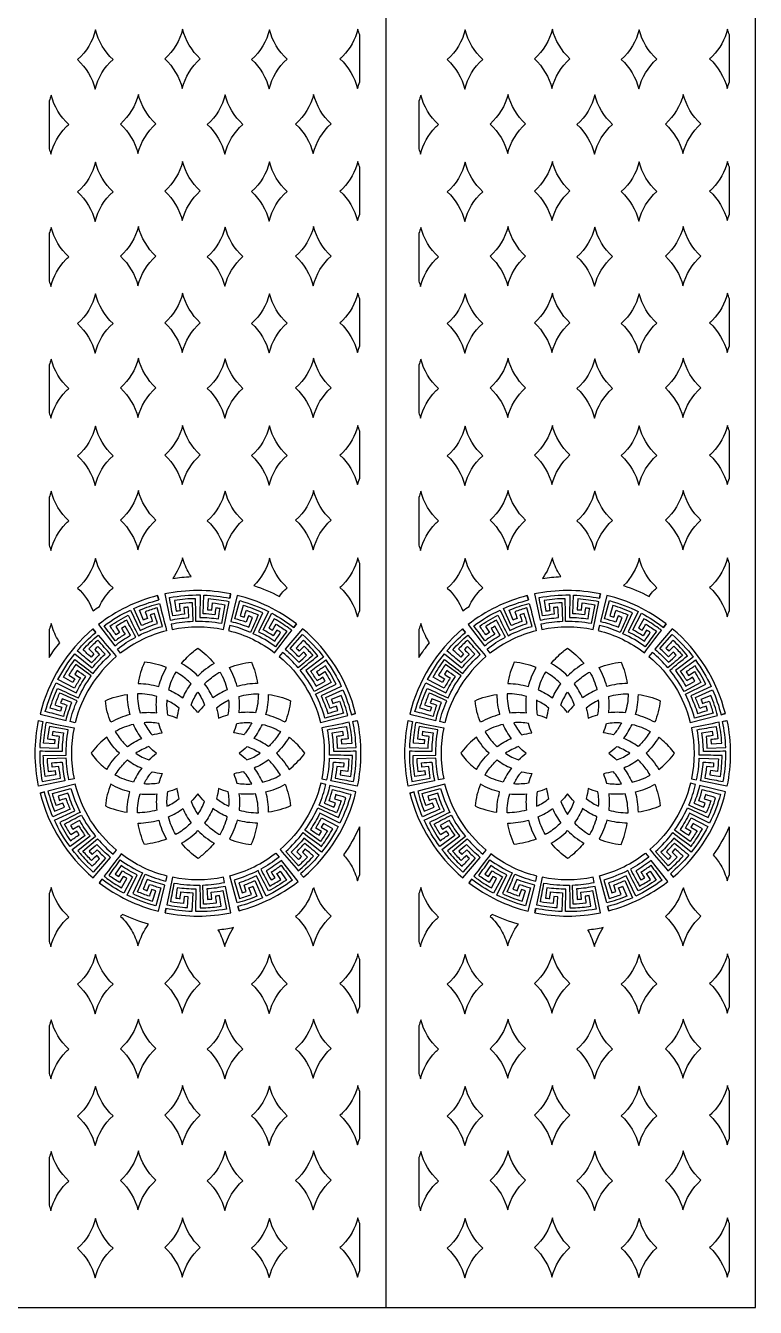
# Model space of a CAD drawing. Header units: millimetres. Extents: x -125 to 875, y -1000 to 1000.
# Drawn here: x 381 to 875, y -1000 to -134 of the extents above; entities that cross this region are included whole.
import ezdxf

# ---------------------------------------------------------------- set-up
doc = ezdxf.new("R2010")
doc.units = ezdxf.units.MM
doc.layers.add('Default', color=70, linetype='Continuous')

msp = doc.modelspace()

# ---------------------------------------------------------------- linework, layer by layer
at = {"layer": 'Default'}
msp.add_line((625, 1000), (625, -1000), dxfattribs=at)
msp.add_lwpolyline([(625, 1000), (-125, 1000), (-125, -1000), (875, -1000), (875, 1000)], close=True, dxfattribs=at)
for points in [[(428.76, -136.81, -0.149495), (416.63, -156.86, -0.143923), (428.52, -176.8, -0.149495), (440.65, -156.75, -0.143923)], [(487.7, -136.3, -0.149495), (475.57, -156.35, -0.143923), (487.46, -176.29, -0.149495), (499.59, -156.24, -0.143923)], [(546.45, -136.65, -0.149495), (534.32, -156.7, -0.143923), (546.21, -176.64, -0.149495), (558.33, -156.59, -0.143923)], [(595.99, -154.53, -0.022749), (594.08, -156.35, -0.143923), (605.97, -176.29, -0.025469), (607.43, -171.96), (607.43, -140.18, -0.024189), (606.21, -136.3, -0.132751)], [(678.76, -136.81, -0.149495), (666.63, -156.86, -0.143923), (678.52, -176.8, -0.149495), (690.65, -156.75, -0.143923)], [(737.7, -136.3, -0.149495), (725.57, -156.35, -0.143923), (737.46, -176.29, -0.149495), (749.59, -156.24, -0.143923)], [(796.45, -136.65, -0.149495), (784.32, -156.7, -0.143923), (796.21, -176.64, -0.149495), (808.33, -156.59, -0.143923)], [(845.99, -154.53, -0.022749), (844.08, -156.35, -0.143923), (855.97, -176.29, -0.025469), (857.43, -171.96), (857.43, -140.18, -0.024189), (856.21, -136.3, -0.132751)], [(408.77, -202.57, -0.022749), (410.68, -200.76, -0.143923), (398.79, -180.81, -0.024064), (397.43, -184.91), (397.43, -217.18, -0.02259), (398.55, -220.81, -0.132751)], [(457.73, -180.3, -0.149495), (445.6, -200.35, -0.143923), (457.49, -220.3, -0.149495), (469.61, -200.25, -0.143923)], [(516.47, -180.65, -0.149495), (504.35, -200.7, -0.143923), (516.23, -220.65, -0.149495), (528.36, -200.6, -0.143923)], [(576.24, -180.3, -0.149495), (564.11, -200.35, -0.143923), (576, -220.3, -0.149495), (588.13, -200.25, -0.143923)], [(658.77, -202.57, -0.022749), (660.68, -200.76, -0.143923), (648.79, -180.81, -0.024064), (647.43, -184.91), (647.43, -217.18, -0.02259), (648.55, -220.81, -0.132751)], [(707.73, -180.3, -0.149495), (695.6, -200.35, -0.143923), (707.49, -220.3, -0.149495), (719.61, -200.25, -0.143923)], [(766.47, -180.65, -0.149495), (754.35, -200.7, -0.143923), (766.23, -220.65, -0.149495), (778.36, -200.6, -0.143923)], [(826.24, -180.3, -0.149495), (814.11, -200.35, -0.143923), (826, -220.3, -0.149495), (838.13, -200.25, -0.143923)], [(428.76, -226.17, -0.149495), (416.63, -246.22, -0.143923), (428.52, -266.16, -0.149495), (440.65, -246.11, -0.143923)], [(487.7, -225.66, -0.149495), (475.57, -245.71, -0.143923), (487.46, -265.65, -0.149495), (499.59, -245.6, -0.143923)], [(546.45, -226.01, -0.149495), (534.32, -246.06, -0.143923), (546.21, -266, -0.149495), (558.33, -245.95, -0.143923)], [(595.99, -243.89, -0.022749), (594.08, -245.71, -0.143923), (605.97, -265.65, -0.025469), (607.43, -261.32), (607.43, -229.54, -0.024189), (606.21, -225.66, -0.132751)], [(678.76, -226.17, -0.149495), (666.63, -246.22, -0.143923), (678.52, -266.16, -0.149495), (690.65, -246.11, -0.143923)], [(737.7, -225.66, -0.149495), (725.57, -245.71, -0.143923), (737.46, -265.65, -0.149495), (749.59, -245.6, -0.143923)], [(796.45, -226.01, -0.149495), (784.32, -246.06, -0.143923), (796.21, -266, -0.149495), (808.33, -245.95, -0.143923)], [(845.99, -243.89, -0.022749), (844.08, -245.71, -0.143923), (855.97, -265.65, -0.025469), (857.43, -261.32), (857.43, -229.54, -0.024189), (856.21, -225.66, -0.132751)], [(408.77, -291.93, -0.022749), (410.68, -290.12, -0.143923), (398.79, -270.17, -0.024064), (397.43, -274.27), (397.43, -306.54, -0.02259), (398.55, -310.17, -0.132751)], [(457.73, -269.66, -0.149495), (445.6, -289.71, -0.143923), (457.49, -309.66, -0.149495), (469.61, -289.61, -0.143923)], [(516.47, -270.01, -0.149495), (504.35, -290.06, -0.143923), (516.23, -310, -0.149495), (528.36, -289.95, -0.143923)], [(576.24, -269.66, -0.149495), (564.11, -289.71, -0.143923), (576, -309.66, -0.149495), (588.13, -289.61, -0.143923)], [(658.77, -291.93, -0.022749), (660.68, -290.12, -0.143923), (648.79, -270.17, -0.024064), (647.43, -274.27), (647.43, -306.54, -0.02259), (648.55, -310.17, -0.132751)], [(707.73, -269.66, -0.149495), (695.6, -289.71, -0.143923), (707.49, -309.66, -0.149495), (719.61, -289.61, -0.143923)], [(766.47, -270.01, -0.149495), (754.35, -290.06, -0.143923), (766.23, -310, -0.149495), (778.36, -289.95, -0.143923)], [(826.24, -269.66, -0.149495), (814.11, -289.71, -0.143923), (826, -309.66, -0.149495), (838.13, -289.61, -0.143923)], [(428.76, -315.19, -0.149495), (416.63, -335.24, -0.143923), (428.52, -355.19, -0.149495), (440.65, -335.14, -0.143923)], [(487.7, -314.68, -0.149495), (475.57, -334.73, -0.143923), (487.46, -354.68, -0.149495), (499.59, -334.63, -0.143923)], [(546.45, -315.03, -0.149495), (534.32, -335.08, -0.143923), (546.21, -355.03, -0.149495), (558.33, -334.98, -0.143923)], [(595.99, -332.92, -0.022749), (594.08, -334.73, -0.143923), (605.97, -354.68, -0.025469), (607.43, -350.35), (607.43, -318.56, -0.024189), (606.21, -314.68, -0.132751)], [(678.76, -315.19, -0.149495), (666.63, -335.24, -0.143923), (678.52, -355.19, -0.149495), (690.65, -335.14, -0.143923)], [(737.7, -314.68, -0.149495), (725.57, -334.73, -0.143923), (737.46, -354.68, -0.149495), (749.59, -334.63, -0.143923)], [(796.45, -315.03, -0.149495), (784.32, -335.08, -0.143923), (796.21, -355.03, -0.149495), (808.33, -334.98, -0.143923)], [(845.99, -332.92, -0.022749), (844.08, -334.73, -0.143923), (855.97, -354.68, -0.025469), (857.43, -350.35), (857.43, -318.56, -0.024189), (856.21, -314.68, -0.132751)], [(408.77, -380.96, -0.022749), (410.68, -379.14, -0.143923), (398.79, -359.2, -0.024064), (397.43, -363.29), (397.43, -395.56, -0.02259), (398.55, -399.19, -0.132751)], [(457.73, -358.69, -0.149495), (445.6, -378.74, -0.143923), (457.49, -398.68, -0.149495), (469.61, -378.63, -0.143923)], [(516.47, -359.04, -0.149495), (504.35, -379.09, -0.143923), (516.23, -399.03, -0.149495), (528.36, -378.98, -0.143923)], [(576.24, -358.69, -0.149495), (564.11, -378.74, -0.143923), (576, -398.68, -0.149495), (588.13, -378.63, -0.143923)], [(658.77, -380.96, -0.022749), (660.68, -379.14, -0.143923), (648.79, -359.2, -0.024064), (647.43, -363.29), (647.43, -395.56, -0.02259), (648.55, -399.19, -0.132751)], [(707.73, -358.69, -0.149495), (695.6, -378.74, -0.143923), (707.49, -398.68, -0.149495), (719.61, -378.63, -0.143923)], [(766.47, -359.04, -0.149495), (754.35, -379.09, -0.143923), (766.23, -399.03, -0.149495), (778.36, -378.98, -0.143923)], [(826.24, -358.69, -0.149495), (814.11, -378.74, -0.143923), (826, -398.68, -0.149495), (838.13, -378.63, -0.143923)], [(428.76, -404.55, -0.149495), (416.63, -424.6, -0.143923), (428.52, -444.55, -0.149495), (440.65, -424.5, -0.143923)], [(487.7, -404.04, -0.149495), (475.57, -424.09, -0.143923), (487.46, -444.04, -0.149495), (499.59, -423.99, -0.143923)], [(546.45, -404.39, -0.149495), (534.32, -424.44, -0.143923), (546.21, -444.39, -0.149495), (558.33, -424.34, -0.143923)], [(595.99, -422.28, -0.022749), (594.08, -424.09, -0.143923), (605.97, -444.04, -0.025469), (607.43, -439.7), (607.43, -407.92, -0.024189), (606.21, -404.04, -0.132751)], [(678.76, -404.55, -0.149495), (666.63, -424.6, -0.143923), (678.52, -444.55, -0.149495), (690.65, -424.5, -0.143923)], [(737.7, -404.04, -0.149495), (725.57, -424.09, -0.143923), (737.46, -444.04, -0.149495), (749.59, -423.99, -0.143923)], [(796.45, -404.39, -0.149495), (784.32, -424.44, -0.143923), (796.21, -444.39, -0.149495), (808.33, -424.34, -0.143923)], [(845.99, -422.28, -0.022749), (844.08, -424.09, -0.143923), (855.97, -444.04, -0.025469), (857.43, -439.7), (857.43, -407.92, -0.024189), (856.21, -404.04, -0.132751)], [(408.77, -470.32, -0.022749), (410.68, -468.5, -0.143923), (398.79, -448.56, -0.024064), (397.43, -452.65), (397.43, -484.92, -0.02259), (398.55, -488.55, -0.132751)], [(457.73, -448.05, -0.149495), (445.6, -468.1, -0.143923), (457.49, -488.04, -0.149495), (469.61, -467.99, -0.143923)], [(516.47, -448.4, -0.149495), (504.35, -468.45, -0.143923), (516.23, -488.39, -0.149495), (528.36, -468.34, -0.143923)], [(576.24, -448.05, -0.149495), (564.11, -468.1, -0.143923), (576, -488.04, -0.149495), (588.13, -467.99, -0.143923)], [(658.77, -470.32, -0.022749), (660.68, -468.5, -0.143923), (648.79, -448.56, -0.024064), (647.43, -452.65), (647.43, -484.92, -0.02259), (648.55, -488.55, -0.132751)], [(707.73, -448.05, -0.149495), (695.6, -468.1, -0.143923), (707.49, -488.04, -0.149495), (719.61, -467.99, -0.143923)], [(766.47, -448.4, -0.149495), (754.35, -468.45, -0.143923), (766.23, -488.39, -0.149495), (778.36, -468.34, -0.143923)], [(826.24, -448.05, -0.149495), (814.11, -468.1, -0.143923), (826, -488.04, -0.149495), (838.13, -467.99, -0.143923)], [(492.1, -504.05, -0.068795), (487.7, -493.4, -0.087992), (481, -507.36, -0.026149), (493.47, -506.23, -0.01553)], [(595.99, -511.64, -0.022749), (594.08, -513.45, -0.143923), (605.97, -533.4, -0.025469), (607.43, -529.06), (607.43, -497.28, -0.024189), (606.21, -493.4, -0.132751)], [(742.1, -504.05, -0.068795), (737.7, -493.4, -0.087992), (731, -507.36, -0.026149), (743.47, -506.23, -0.01553)], [(845.99, -511.64, -0.022749), (844.08, -513.45, -0.143923), (855.97, -533.4, -0.025469), (857.43, -529.06), (857.43, -497.28, -0.024189), (856.21, -493.4, -0.132751)], [(438.75, -515.67, -0.022749), (440.65, -513.86, -0.143923), (428.76, -493.91, -0.149495), (416.63, -513.96, -0.115223), (427.07, -529.39, -0.010992), (431.38, -526.36, -0.085414)], [(556.43, -515.51, -0.022749), (558.33, -513.7, -0.143923), (546.45, -493.75, -0.130196), (535.91, -512.3, -0.038932), (553.08, -519.55, -0.038434)], [(688.75, -515.67, -0.022749), (690.65, -513.86, -0.143923), (678.76, -493.91, -0.149495), (666.63, -513.96, -0.115223), (677.07, -529.39, -0.010992), (681.38, -526.36, -0.085414)], [(806.43, -515.51, -0.022749), (808.33, -513.7, -0.143923), (796.45, -493.75, -0.130196), (785.91, -512.3, -0.038932), (803.08, -519.55, -0.038434)], [(470.71, -519.05), (471.48, -521.95, -0.003305), (470.74, -519.04, 0.102091), (430.74, -538.57), (441.84, -552.93, -0.036198), (452.38, -545.85, -0.000776), (448.87, -539.74, 0.015163), (446.31, -541.25, -0.011746), (448.71, -545.15, 0.017024), (442.1, -549.62, 0.003261), (434.6, -539.43, -0.051383), (452.44, -528.8), (458.89, -542.5, -0.036124), (470.72, -537.88, -0.001753), (468.62, -531.15, 0.009322), (465.79, -532.07, -0.008204), (467.28, -536.39, 0.017618), (459.87, -539.33), (454.74, -527.76, -0.043916), (471.48, -521.96)], [(520.16, -517.85, 0.002483), (519.58, -520.78, -0.010213), (520.18, -517.85, 0.102239), (475.67, -517.9), (479.36, -535.67, -0.03619), (491.94, -533.92, -0.002051), (491.47, -526.89, 0.011958), (488.5, -527.13), (488.95, -531.68, 0.018493), (481.05, -532.81, 0.001093), (478.76, -520.36, -0.051861), (499.46, -518.62), (499.26, -533.76, -0.036169), (511.92, -534.77, -0.003758), (512.98, -527.81, 0.011645), (510.03, -527.4, -0.010409), (509.48, -531.94, 0.018672), (501.53, -531.33), (501.99, -518.69, -0.04389), (519.58, -520.8)], [(564.74, -538.13), (562.94, -540.53), (564.76, -538.15, 0.102231), (524.64, -518.87), (520.25, -536.48, -0.036065), (532.34, -540.36), (534.97, -533.83, 0.014071), (532.2, -532.75), (530.62, -537.05, 0.018387), (523.02, -534.64), (526.36, -522.43, -0.051758), (545.76, -529.84), (539.01, -543.4, -0.03604), (549.97, -549.8, -0.003427), (553.95, -543.99, 0.022046), (551.48, -542.34), (549.01, -546.19, 0.019775), (542.11, -542.19), (548.01, -531, -0.043836), (562.94, -540.54)], [(720.71, -519.05), (721.48, -521.95, -0.003305), (720.74, -519.04, 0.102091), (680.74, -538.57), (691.84, -552.93, -0.036198), (702.38, -545.85, -0.000776), (698.87, -539.74, 0.015163), (696.31, -541.25, -0.011746), (698.71, -545.15, 0.017024), (692.1, -549.62, 0.003261), (684.6, -539.43, -0.051383), (702.44, -528.8), (708.89, -542.5, -0.036124), (720.72, -537.88, -0.001753), (718.62, -531.15, 0.009322), (715.79, -532.07, -0.008204), (717.28, -536.39, 0.017618), (709.87, -539.33), (704.74, -527.76, -0.043916), (721.48, -521.96)], [(770.16, -517.85, 0.002483), (769.58, -520.78, -0.010213), (770.18, -517.85, 0.102239), (725.67, -517.9), (729.36, -535.67, -0.03619), (741.94, -533.92, -0.002051), (741.47, -526.89, 0.011958), (738.5, -527.13), (738.95, -531.68, 0.018493), (731.05, -532.81, 0.001093), (728.76, -520.36, -0.051861), (749.46, -518.62), (749.26, -533.76, -0.036169), (761.92, -534.77, -0.003758), (762.98, -527.81, 0.011645), (760.03, -527.4, -0.010409), (759.48, -531.94, 0.018672), (751.53, -531.33), (751.99, -518.69, -0.04389), (769.58, -520.8)], [(814.74, -538.13), (812.94, -540.53), (814.76, -538.15, 0.102231), (774.64, -518.87), (770.25, -536.48, -0.036065), (782.34, -540.36), (784.97, -533.83, 0.014071), (782.2, -532.75), (780.62, -537.05, 0.018387), (773.02, -534.64), (776.36, -522.43, -0.051758), (795.76, -529.84), (789.01, -543.4, -0.03604), (799.97, -549.8, -0.003427), (803.95, -543.99, 0.022046), (801.48, -542.34), (799.01, -546.19, 0.019775), (792.11, -542.19), (798.01, -531, -0.043836), (812.94, -540.54)], [(450.8, -532.36, 0.000532), (457.78, -546.13, -0.047242), (473.97, -539.81, 0.002257), (470.47, -527.33, 0.020087), (462.31, -530, 0.008152), (464, -534.5, 0.006288), (461.31, -535.54), (458.57, -528.82, -0.03517), (472.09, -524.36, 0.000672), (476.8, -542.74, 0.102537), (445.7, -557.93), (443.53, -555.13, -0.042422), (455.98, -547.04, 0.004458), (449.86, -535.61, 0.019255), (442.47, -539.98), (445.09, -544.01), (442.7, -545.61, -0.005045), (438.56, -539.64, -0.035038)], [(519.08, -523.22, 0.035163), (504.96, -521.32), (504.49, -528.56, -0.006684), (507.36, -528.8), (507.81, -524.02, -0.020364), (516.32, -525.18), (514, -537.94, 0.049962), (496.67, -536.55, -0.001925), (496.43, -521.1, 0.035145), (482.23, -522.29), (483.34, -529.47, -0.006451), (486.2, -529.08, -0.001889), (485.6, -524.31, -0.020351), (494.16, -523.61), (494.66, -536.56, 0.042761), (479.93, -538.39), (480.64, -541.85, -0.102263), (515.26, -541.83)], [(559.54, -541.09, 0.029395), (549.55, -534.66, 0.003693), (545.97, -540.98, -0.012668), (548.46, -542.44, -0.005351), (550.94, -538.33, -0.019949), (558.1, -543.07, -0.001601), (550.47, -553.55, 0.049386), (535.47, -544.79), (541.96, -530.76, 0.035128), (528.65, -525.67), (526.53, -532.62, -0.006371), (529.27, -533.51, -0.004443), (530.81, -528.95, -0.019969), (538.82, -532.03, -0.001974), (533.65, -543.92, 0.042683), (519.58, -539.17), (518.72, -542.62, -0.102545), (549.91, -557.62, -0.002788), (561.44, -542.51, 0.005787)], [(700.8, -532.36, 0.000532), (707.78, -546.13, -0.047242), (723.97, -539.81, 0.002257), (720.47, -527.33, 0.020087), (712.31, -530, 0.008152), (714, -534.5, 0.006288), (711.31, -535.54), (708.57, -528.82, -0.03517), (722.09, -524.36, 0.000672), (726.8, -542.74, 0.102537), (695.7, -557.93), (693.53, -555.13, -0.042422), (705.98, -547.04, 0.004458), (699.86, -535.61, 0.019255), (692.47, -539.98), (695.09, -544.01), (692.7, -545.61, -0.005045), (688.56, -539.64, -0.035038)], [(769.08, -523.22, 0.035163), (754.96, -521.32), (754.49, -528.56, -0.006684), (757.36, -528.8), (757.81, -524.02, -0.020364), (766.32, -525.18), (764, -537.94, 0.049962), (746.67, -536.55, -0.001925), (746.43, -521.1, 0.035145), (732.23, -522.29), (733.34, -529.47, -0.006451), (736.2, -529.08, -0.001889), (735.6, -524.31, -0.020351), (744.16, -523.61), (744.66, -536.56, 0.042761), (729.93, -538.39), (730.64, -541.85, -0.102263), (765.26, -541.83)], [(809.54, -541.09, 0.029395), (799.55, -534.66, 0.003693), (795.97, -540.98, -0.012668), (798.46, -542.44, -0.005351), (800.94, -538.33, -0.019949), (808.1, -543.07, -0.001601), (800.47, -553.55, 0.049386), (785.47, -544.79), (791.96, -530.76, 0.035128), (778.65, -525.67), (776.53, -532.62, -0.006371), (779.27, -533.51, -0.004443), (780.81, -528.95, -0.019969), (788.82, -532.03, -0.001974), (783.65, -543.92, 0.042683), (769.58, -539.17), (768.72, -542.62, -0.102545), (799.91, -557.62, -0.002788), (811.44, -542.51, 0.005787)], [(427.01, -541.58), (428.95, -543.87), (426.99, -541.59, 0.157775), (391.24, -599.04), (408.86, -603.42, -0.036055), (412.74, -591.33), (406.2, -588.71, 0.00604), (405.13, -591.48, -0.003062), (409.43, -593.05, 0.018513), (407.02, -600.66, 0.000501), (394.81, -597.32, -0.051401), (402.21, -577.92), (415.77, -584.67, -0.036456), (422.17, -573.7, -0.005333), (416.36, -569.73), (414.71, -572.2, -0.003068), (418.57, -574.67, 0.016967), (414.57, -581.57), (403.37, -575.67, -0.051318), (414.8, -558.33), (426.58, -567.85, -0.035991), (435.2, -558.53), (430.38, -553.39, 0.023026), (428.24, -555.45, -0.009251), (431.47, -558.69, 0.017643), (426.07, -564.57, 0.001344), (416.41, -556.39, -0.043323), (428.95, -543.88)], [(403.19, -548.56, -0.068795), (398.79, -537.92, -0.024064), (397.43, -542.01), (397.43, -560.81, -0.025664), (404.63, -550.85, -0.016287)], [(604.68, -598.73, 0.013634), (601.77, -599.49, -0.005783), (604.69, -598.76, 0.157118), (568.77, -541.39), (557.09, -555.29, -0.035818), (566.25, -564.08, -0.001942), (571.48, -559.36, 0.02544), (569.46, -557.18), (566.16, -560.35, 0.020005), (560.39, -554.84), (568.75, -545.34, -0.051853), (582.93, -560.52), (570.91, -569.73, -0.035833), (577.94, -580.3, -0.002608), (584.07, -576.82, 0.019991), (582.57, -574.25, -0.003566), (578.66, -576.63, 0.019381), (574.22, -570.01, 0.001609), (584.44, -562.54, -0.051939), (595, -580.43), (581.27, -586.82, -0.035928), (585.85, -598.66, -0.002101), (592.59, -596.59), (591.68, -593.76, -0.001979), (587.35, -595.24, 0.019689), (584.44, -587.81), (596.03, -582.73, -0.043825), (601.77, -599.49)], [(677.01, -541.58), (678.95, -543.87), (676.99, -541.59, 0.157775), (641.24, -599.04), (658.86, -603.42, -0.036055), (662.74, -591.33), (656.2, -588.71, 0.00604), (655.13, -591.48, -0.003062), (659.43, -593.05, 0.018513), (657.02, -600.66, 0.000501), (644.81, -597.32, -0.051401), (652.21, -577.92), (665.77, -584.67, -0.036456), (672.17, -573.7, -0.005333), (666.36, -569.73), (664.71, -572.2, -0.003068), (668.57, -574.67, 0.016967), (664.57, -581.57), (653.37, -575.67, -0.051318), (664.8, -558.33), (676.58, -567.85, -0.035991), (685.2, -558.53), (680.38, -553.39, 0.023026), (678.24, -555.45, -0.009251), (681.47, -558.69, 0.017643), (676.07, -564.57, 0.001344), (666.41, -556.39, -0.043323), (678.95, -543.88)], [(653.19, -548.56, -0.068795), (648.79, -537.92, -0.024064), (647.43, -542.01), (647.43, -560.81, -0.025664), (654.63, -550.85, -0.016287)], [(854.68, -598.73, 0.013634), (851.77, -599.49, -0.005783), (854.69, -598.76, 0.157118), (818.77, -541.39), (807.09, -555.29, -0.035818), (816.25, -564.08, -0.001942), (821.48, -559.36, 0.02544), (819.46, -557.18), (816.16, -560.35, 0.020005), (810.39, -554.84), (818.75, -545.34, -0.051853), (832.93, -560.52), (820.91, -569.73, -0.035833), (827.94, -580.3, -0.002608), (834.07, -576.82, 0.019991), (832.57, -574.25, -0.003566), (828.66, -576.63, 0.019381), (824.22, -570.01, 0.001609), (834.44, -562.54, -0.051939), (845, -580.43), (831.27, -586.82, -0.035928), (835.85, -598.66, -0.002101), (842.59, -596.59), (841.68, -593.76, -0.001979), (837.35, -595.24, 0.019689), (834.44, -587.81), (846.03, -582.73, -0.043825), (851.77, -599.49)], [(415.02, -604.95), (411.56, -604.09, -0.042239), (416.3, -590.03, 0.000765), (404.41, -584.86, 0.018721), (401.33, -592.87, 0.000845), (405.88, -594.4, 0.006956), (405, -597.15, -0.003008), (398.05, -595.03, -0.035121), (403.13, -581.72, 0.001228), (417.16, -588.21, -0.049299), (425.93, -573.2), (415.44, -565.58, 0.019243), (410.7, -572.74), (414.81, -575.22, 0.00959), (413.36, -577.71, -0.002117), (407.03, -574.13, -0.03512), (414.87, -562.24, 0.002143), (427.15, -571.6, -0.047305), (438.97, -558.86, 0.002538), (430.38, -549.15, 0.019515), (424.21, -555.11), (427.68, -558.42), (425.72, -560.53, -0.004304), (420.32, -555.68, -0.03518), (430.55, -545.77, 0.000438), (442.81, -560.27, 0.158062)], [(579.11, -559.67, 0.035144), (569.39, -549.26, 0.006765), (564.43, -554.57, -0.017054), (566.5, -556.57), (569.88, -553.16, -0.020454), (575.73, -559.44, -0.001595), (565.86, -567.85, 0.042384), (555.31, -557.41), (553.03, -560.11, -0.157985), (580.96, -604.73), (599.37, -600.09, 0.035108), (594.96, -586.55, 0.001303), (588.22, -589.27, -0.004637), (589.25, -591.96, -0.002182), (593.76, -590.29, -0.020459), (596.4, -598.46), (583.91, -601.91, 0.049686), (577.63, -585.7), (591.45, -578.78, 0.03538), (584.21, -566.51, 0.002624), (578.22, -570.62, -0.006949), (579.81, -573.02, 0.003283), (583.85, -570.42, -0.019224), (588.2, -577.82), (576.74, -583.89, 0.04638), (567.13, -569.41, -0.001258)], [(665.02, -604.95), (661.56, -604.09, -0.042239), (666.3, -590.03, 0.000765), (654.41, -584.86, 0.018721), (651.33, -592.87, 0.000845), (655.88, -594.4, 0.006956), (655, -597.15, -0.003008), (648.05, -595.03, -0.035121), (653.13, -581.72, 0.001228), (667.16, -588.21, -0.049299), (675.93, -573.2), (665.44, -565.58, 0.019243), (660.7, -572.74), (664.81, -575.22, 0.00959), (663.36, -577.71, -0.002117), (657.03, -574.13, -0.03512), (664.87, -562.24, 0.002143), (677.15, -571.6, -0.047305), (688.97, -558.86, 0.002538), (680.38, -549.15, 0.019515), (674.21, -555.11), (677.68, -558.42), (675.72, -560.53, -0.004304), (670.32, -555.68, -0.03518), (680.55, -545.77, 0.000438), (692.81, -560.27, 0.158062)], [(829.11, -559.67, 0.035144), (819.39, -549.26, 0.006765), (814.43, -554.57, -0.017054), (816.5, -556.57), (819.88, -553.16, -0.020454), (825.73, -559.44, -0.001595), (815.86, -567.85, 0.042384), (805.31, -557.41), (803.03, -560.11, -0.157985), (830.96, -604.73), (849.37, -600.09, 0.035108), (844.96, -586.55, 0.001303), (838.22, -589.27, -0.004637), (839.25, -591.96, -0.002182), (843.76, -590.29, -0.020459), (846.4, -598.46), (833.91, -601.91, 0.049686), (827.63, -585.7), (841.45, -578.78, 0.03538), (834.21, -566.51, 0.002624), (828.22, -570.62, -0.006949), (829.81, -573.02, 0.003283), (833.85, -570.42, -0.019224), (838.2, -577.82), (826.74, -583.89, 0.04638), (817.13, -569.41, -0.001258)], [(498, -573.38, 0.064755), (486.98, -564.92, -0.052967), (494.93, -556.84), (494.93, -556.84, -0.017906), (498.01, -554.49, -0.069096), (508.68, -564.5), (508.68, -564.5, -0.002502), (509.02, -564.91, 0.066253)], [(748, -573.38, 0.064755), (736.98, -564.92, -0.052967), (744.93, -556.84), (744.93, -556.84, -0.017906), (748.01, -554.49, -0.069096), (758.68, -564.5), (758.68, -564.5, -0.002502), (759.02, -564.91, 0.066253)], [(471.49, -580.37, -0.065964), (476.73, -567.63, 0.069726), (461.86, -564.02, 0.071684), (457.62, -578.45, -0.06573)], [(487.83, -588.21, -0.057364), (493.43, -578.67, 0.053248), (485.86, -572.38), (485.86, -572.38, 0.017624), (483.04, -570.66, 0.072773), (478.12, -582.68, -0.056891)], [(508.17, -588.21, 0.057376), (502.57, -578.67, -0.053148), (510.17, -572.37), (510.17, -572.37, -0.017422), (512.96, -570.66, -0.072779), (517.88, -582.68, 0.056164)], [(524.51, -580.37, 0.065367), (519.27, -567.63, -0.069615), (534.14, -564.02, -0.071702), (538.38, -578.45, 0.064793)], [(721.49, -580.37, -0.065964), (726.73, -567.63, 0.069726), (711.86, -564.02, 0.071684), (707.62, -578.45, -0.06573)], [(737.83, -588.21, -0.057364), (743.43, -578.67, 0.053248), (735.86, -572.38), (735.86, -572.38, 0.017624), (733.04, -570.66, 0.072773), (728.12, -582.68, -0.056891)], [(758.17, -588.21, 0.057376), (752.57, -578.67, -0.053148), (760.17, -572.37), (760.17, -572.37, -0.017422), (762.96, -570.66, -0.072779), (767.88, -582.68, 0.056164)], [(774.51, -580.37, 0.065367), (769.27, -567.63, -0.069615), (784.14, -564.02, -0.071702), (788.38, -578.45, 0.064793)], [(439.08, -604.65, -0.071287), (435.41, -590.05, -0.070635), (450.14, -585.86, 0.066795), (452.07, -599.47, 0.064365)], [(470.21, -598.21, -0.057925), (470.2, -587.21, 0.069454), (457.11, -585.38, 0.072648), (458.97, -598.21, -0.056237)], [(498, -598.11, 0.033355), (493.44, -592.97, -0.061087), (498, -584.25, -0.060819), (502.56, -592.97, 0.033246)], [(525.8, -598.21, 0.058301), (525.8, -587.21, -0.069457), (538.89, -585.38, -0.072926), (537.04, -598.21, 0.056759)], [(556.92, -604.65, 0.064207), (543.93, -599.47, 0.066846), (545.86, -585.86, -0.070735), (560.59, -590.05, -0.071233)], [(689.08, -604.65, -0.071287), (685.41, -590.05, -0.070635), (700.14, -585.86, 0.066795), (702.07, -599.47, 0.064365)], [(720.21, -598.21, -0.057925), (720.2, -587.21, 0.069454), (707.11, -585.38, 0.072648), (708.97, -598.21, -0.056237)], [(748, -598.11, 0.033355), (743.44, -592.97, -0.061087), (748, -584.25, -0.060819), (752.56, -592.97, 0.033246)], [(775.8, -598.21, 0.058301), (775.8, -587.21, -0.069457), (788.89, -585.38, -0.072926), (787.04, -598.21, 0.056759)], [(806.92, -604.65, 0.064207), (793.93, -599.47, 0.066846), (795.86, -585.86, -0.070735), (810.59, -590.05, -0.071233)], [(484.04, -601.78, -0.03413), (485.4, -595.1, 0.052649), (477.97, -590.27), (477.97, -590.27, 0.006507), (476.98, -589.78, 0.06071), (477.46, -599.57, -0.032578)], [(511.96, -601.78, -0.033654), (518.55, -599.56, 0.060253), (519.02, -589.78, 0.058569), (510.6, -595.1, -0.033133)], [(734.04, -601.78, -0.03413), (735.4, -595.1, 0.052649), (727.97, -590.27), (727.97, -590.27, 0.006507), (726.98, -589.78, 0.06071), (727.46, -599.57, -0.032578)], [(761.96, -601.78, -0.033654), (768.55, -599.56, 0.060253), (769.02, -589.78, 0.058569), (760.6, -595.1, -0.033133)], [(408.03, -644.09), (390.24, -647.75, -0.101132), (390.23, -603.5), (393.18, -604.11, 0.043842), (391.07, -621.7), (403.72, -622.15, -0.016296), (404.33, -614.2, 0.002818), (399.79, -613.65), (400.19, -610.71, 0.00192), (407.16, -611.76, 0.036544), (406.15, -624.42, -0.002036), (391.03, -624.23, 0.019935), (391.04, -627.09), (391.01, -627.09, 0.044059), (392.73, -644.72), (405.18, -642.45, -0.017517), (404.06, -634.55), (399.51, -634.99, -0.020217), (399.27, -632.03, 0.001767), (406.31, -631.56, 0.03645), (408.04, -644.14)], [(393.52, -627.05), (408.94, -626.83, -0.049316), (410.32, -609.68), (397.57, -607.37, 0.0216), (396.4, -615.87, 0.002653), (401.19, -616.32), (400.95, -619.2), (393.7, -618.72, -0.03503), (395.6, -604.61, 0.001009), (414.24, -608.42, 0.101493), (414.27, -642.81), (410.75, -643.53, -0.042504), (408.95, -628.85), (395.99, -629.33, 0.020063), (396.68, -637.88, -0.001641), (401.45, -637.3, 0.00614), (401.84, -640.16), (394.66, -641.25, -0.035251), (393.48, -627.05)], [(460, -615.56, -0.056902), (454.42, -606.04, 0.070898), (442.16, -610.89, 0.053023), (447.76, -618.52), (447.76, -618.52, 0.019966), (450.29, -621.08, -0.056104)], [(473.8, -611.83, -0.033447), (471.58, -605.4, 0.058247), (461.61, -604.93, 0.059387), (466.98, -613.16, -0.031976)], [(522.2, -611.83, 0.033446), (524.42, -605.4, -0.058291), (534.4, -604.93, -0.044625), (530.6, -611.16), (530.6, -611.16, -0.015431), (529.02, -613.16, 0.032044)], [(536, -615.56, 0.057235), (541.58, -606.04, -0.070759), (553.84, -610.89, -0.052706), (548.18, -618.57), (548.18, -618.57, -0.019299), (545.7, -621.08, 0.055754)], [(602.48, -627.05, -0.000747), (587.06, -626.83, 0.049673), (585.68, -609.68, -0.00097), (598.44, -607.37, -0.021852), (599.6, -615.87, -0.001945), (594.81, -616.32), (595.05, -619.2), (602.3, -618.72, 0.035224), (600.4, -604.61, -0.00121), (581.76, -608.42, -0.101493), (581.73, -642.81), (585.25, -643.53, 0.042778), (587.05, -628.85), (600.01, -629.33, -0.01792), (599.32, -637.88), (594.55, -637.3, -0.005773), (594.17, -640.16), (601.35, -641.25, 0.035156), (602.52, -627.05)], [(587.96, -644.14, 0.035617), (589.7, -631.56, 0.001786), (596.73, -632.03, -0.019449), (596.49, -634.99), (591.94, -634.55, -0.017133), (590.82, -642.45, -0.003445), (603.27, -644.72, 0.044136), (604.99, -627.09), (604.97, -627.09, 0.018132), (604.97, -624.23, -0.001793), (589.85, -624.42, 0.035646), (588.84, -611.76), (595.81, -610.71), (596.22, -613.65, 0.002945), (591.67, -614.2, -0.017171), (592.28, -622.15), (604.93, -621.7, 0.044097), (602.82, -604.11, -0.044343), (605.77, -603.5, -0.101129), (605.76, -647.75), (587.97, -644.09)], [(658.03, -644.09), (640.24, -647.75, -0.101132), (640.23, -603.5), (643.18, -604.11, 0.043842), (641.07, -621.7), (653.72, -622.15, -0.016296), (654.33, -614.2, 0.002818), (649.79, -613.65), (650.19, -610.71, 0.00192), (657.16, -611.76, 0.036544), (656.15, -624.42, -0.002036), (641.03, -624.23, 0.019935), (641.04, -627.09), (641.01, -627.09, 0.044059), (642.73, -644.72), (655.18, -642.45, -0.017517), (654.06, -634.55), (649.51, -634.99, -0.020217), (649.27, -632.03, 0.001767), (656.31, -631.56, 0.03645), (658.04, -644.14)], [(643.52, -627.05), (658.94, -626.83, -0.049316), (660.32, -609.68), (647.57, -607.37, 0.0216), (646.4, -615.87, 0.002653), (651.19, -616.32), (650.95, -619.2), (643.7, -618.72, -0.03503), (645.6, -604.61, 0.001009), (664.24, -608.42, 0.101493), (664.27, -642.81), (660.75, -643.53, -0.042504), (658.95, -628.85), (645.99, -629.33, 0.020063), (646.68, -637.88, -0.001641), (651.45, -637.3, 0.00614), (651.84, -640.16), (644.66, -641.25, -0.035251), (643.48, -627.05)], [(710, -615.56, -0.056902), (704.42, -606.04, 0.070898), (692.16, -610.89, 0.053023), (697.76, -618.52), (697.76, -618.52, 0.019966), (700.29, -621.08, -0.056104)], [(723.8, -611.83, -0.033447), (721.58, -605.4, 0.058247), (711.61, -604.93, 0.059387), (716.98, -613.16, -0.031976)], [(772.2, -611.83, 0.033446), (774.42, -605.4, -0.058291), (784.4, -604.93, -0.044625), (780.6, -611.16), (780.6, -611.16, -0.015431), (779.02, -613.16, 0.032044)], [(786, -615.56, 0.057235), (791.58, -606.04, -0.070759), (803.84, -610.89, -0.052706), (798.18, -618.57), (798.18, -618.57, -0.019299), (795.7, -621.08, 0.055754)], [(852.48, -627.05, -0.000747), (837.06, -626.83, 0.049673), (835.68, -609.68, -0.00097), (848.44, -607.37, -0.021852), (849.6, -615.87, -0.001945), (844.81, -616.32), (845.05, -619.2), (852.3, -618.72, 0.035224), (850.4, -604.61, -0.00121), (831.76, -608.42, -0.101493), (831.73, -642.81), (835.25, -643.53, 0.042778), (837.05, -628.85), (850.01, -629.33, -0.01792), (849.32, -637.88), (844.55, -637.3, -0.005773), (844.17, -640.16), (851.35, -641.25, 0.035156), (852.52, -627.05)], [(837.96, -644.14, 0.035617), (839.7, -631.56, 0.001786), (846.73, -632.03, -0.019449), (846.49, -634.99), (841.94, -634.55, -0.017133), (840.82, -642.45, -0.003445), (853.27, -644.72, 0.044136), (854.99, -627.09), (854.97, -627.09, 0.018132), (854.97, -624.23, -0.001793), (839.85, -624.42, 0.035646), (838.84, -611.76), (845.81, -610.71), (846.22, -613.65, 0.002945), (841.67, -614.2, -0.017171), (842.28, -622.15), (854.93, -621.7, 0.044097), (852.82, -604.11, -0.044343), (855.77, -603.5, -0.101129), (855.76, -647.75), (837.97, -644.09)], [(444.93, -625.59, -0.065199), (436.35, -614.74, 0.065237), (426.43, -624.67), (426.43, -624.67, 0.005338), (425.74, -625.59, 0.055677), (433.73, -634.31), (433.73, -634.31, 0.015732), (436.34, -636.45, -0.065921)], [(551.07, -625.6, -0.064961), (559.65, -636.45, 0.065319), (569.55, -626.53), (569.55, -626.53, 0.005487), (570.26, -625.59, 0.055609), (562.26, -616.87), (562.26, -616.87, 0.015573), (559.66, -614.74, -0.06614)], [(694.93, -625.59, -0.065199), (686.35, -614.74, 0.065237), (676.43, -624.67), (676.43, -624.67, 0.005338), (675.74, -625.59, 0.055677), (683.73, -634.31), (683.73, -634.31, 0.015732), (686.34, -636.45, -0.065921)], [(801.07, -625.6, -0.064961), (809.65, -636.45, 0.065319), (819.55, -626.53), (819.55, -626.53, 0.005487), (820.26, -625.59, 0.055609), (812.26, -616.87), (812.26, -616.87, 0.015573), (809.66, -614.74, -0.06614)], [(470.04, -625.59, -0.033946), (464.84, -621.1, 0.059149), (455.98, -625.59, 0.059076), (464.84, -630.08, -0.032998)], [(525.96, -625.59, -0.033104), (531.16, -630.08, 0.059534), (540.02, -625.6, 0.05833), (531.16, -621.11, -0.033834)], [(720.04, -625.59, -0.033946), (714.84, -621.1, 0.059149), (705.98, -625.59, 0.059076), (714.84, -630.08, -0.032998)], [(775.96, -625.59, -0.033104), (781.16, -630.08, 0.059534), (790.02, -625.6, 0.05833), (781.16, -621.11, -0.033834)], [(459.99, -635.63, 0.057442), (454.42, -645.16, -0.07087), (442.16, -640.3, -0.052613), (447.83, -632.61), (447.83, -632.61, -0.019113), (450.3, -630.1, 0.05606)], [(536, -635.63, -0.056942), (541.58, -645.16, 0.070548), (553.84, -640.3, 0.053029), (548.25, -632.67), (548.25, -632.67, 0.020013), (545.71, -630.1, -0.056427)], [(709.99, -635.63, 0.057442), (704.42, -645.16, -0.07087), (692.16, -640.3, -0.052613), (697.83, -632.61), (697.83, -632.61, -0.019113), (700.3, -630.1, 0.05606)], [(786, -635.63, -0.056942), (791.58, -645.16, 0.070548), (803.84, -640.3, 0.053029), (798.25, -632.67), (798.25, -632.67, 0.020013), (795.71, -630.1, -0.056427)], [(473.8, -639.35, 0.033147), (471.58, -645.79, -0.058261), (461.61, -646.27, -0.04448), (465.42, -640), (465.42, -640, -0.01508), (466.98, -638.03, 0.032621)], [(522.2, -639.36, -0.03314), (524.42, -645.79, 0.058266), (534.39, -646.27, 0.05912), (529.02, -638.03, -0.032915)], [(723.8, -639.35, 0.033147), (721.58, -645.79, -0.058261), (711.61, -646.27, -0.04448), (715.42, -640), (715.42, -640, -0.01508), (716.98, -638.03, 0.032621)], [(772.2, -639.36, -0.03314), (774.42, -645.79, 0.058266), (784.39, -646.27, 0.05912), (779.02, -638.03, -0.032915)], [(418.4, -693.34, 0.029896), (426.61, -701.93, 0.007958), (431.57, -696.62, -0.019238), (429.5, -694.62, -0.003747), (426.12, -698.03, -0.020844), (420.27, -691.75), (430.14, -683.35, 0.042873), (440.69, -693.78), (442.96, -691.08, -0.157985), (415.04, -646.46), (396.63, -651.1, 0.035065), (401.04, -664.64), (407.78, -661.92), (406.75, -659.24), (402.24, -660.9, -0.020151), (399.6, -652.73), (412.09, -649.29, 0.04965), (418.37, -665.49, -0.001889), (404.55, -672.42, 0.03515), (411.79, -684.69, 0.005085), (417.78, -680.58, -0.020715), (416.18, -678.17), (412.15, -680.78, -0.018754), (407.8, -673.37, -0.003368), (419.25, -667.3, 0.046348), (428.87, -681.78), (416.89, -691.52, 0.005752)], [(439.08, -646.54, 0.071286), (435.41, -661.15, 0.070621), (450.14, -665.33, -0.066831), (452.07, -651.72, -0.064367)], [(484.04, -649.42, -0.033982), (477.46, -651.62, 0.060637), (476.98, -661.41, 0.058573), (485.4, -656.09, -0.033193)], [(511.96, -649.41, -0.034137), (510.6, -656.09, 0.052646), (518.03, -660.92), (518.03, -660.92, 0.006498), (519.02, -661.41, 0.060186), (518.55, -651.62, -0.033181)], [(556.92, -646.54, -0.071723), (560.59, -661.15, -0.070612), (545.86, -665.33, 0.066834), (543.93, -651.72, 0.064374)], [(582.88, -686.58, 0.029468), (589.25, -676.55, 0.004588), (582.91, -673.02), (581.46, -675.51), (585.59, -677.97, -0.020644), (580.89, -685.16), (570.36, -677.59, 0.049724), (579.04, -662.54), (593.11, -668.94, 0.03499), (598.12, -655.61, 0.005044), (591.16, -653.53, -0.016325), (590.29, -656.28), (594.85, -657.79, -0.023228), (591.81, -665.82, -0.003195), (579.9, -660.71, 0.042952), (584.56, -646.62), (581.09, -645.78, -0.157286), (553.55, -690.62, -0.000538), (565.89, -705.05, 0.035212), (576.07, -695.08, 0.002981), (570.64, -690.26), (568.69, -692.38), (572.18, -695.67, -0.019819), (566.04, -701.67), (557.39, -692.01, 0.04752), (569.14, -679.2, -0.001537), (581.48, -688.49, 0.00584)], [(569.47, -709.2, 0.157796), (604.9, -651.56), (587.26, -647.28, -0.036449), (583.44, -659.39, -0.00524), (590, -661.98, 0.020249), (591.06, -659.2), (586.75, -657.65, 0.018102), (589.12, -650.03, 0.00115), (601.35, -653.3, -0.051203), (594.05, -672.74), (580.45, -666.07, -0.035577), (574.11, -677.07, -0.007287), (579.95, -681.01), (581.58, -678.53), (577.71, -676.08, 0.018309), (581.67, -669.16), (592.91, -674.99, -0.051274), (581.57, -692.4), (569.74, -682.94, -0.036468), (561.17, -692.31), (566.02, -697.42, 0.028068), (568.15, -695.35), (564.9, -692.13, 0.017833), (570.26, -686.22, -0.002609), (579.97, -694.35, -0.04362), (567.5, -706.94)], [(668.4, -693.34, 0.029896), (676.61, -701.93, 0.007958), (681.57, -696.62, -0.019238), (679.5, -694.62, -0.003747), (676.12, -698.03, -0.020844), (670.27, -691.75), (680.14, -683.35, 0.042873), (690.69, -693.78), (692.96, -691.08, -0.157985), (665.04, -646.46), (646.63, -651.1, 0.035065), (651.04, -664.64), (657.78, -661.92), (656.75, -659.24), (652.24, -660.9, -0.020151), (649.6, -652.73), (662.09, -649.29, 0.04965), (668.37, -665.49, -0.001889), (654.55, -672.42, 0.03515), (661.79, -684.69, 0.005085), (667.78, -680.58, -0.020715), (666.18, -678.17), (662.15, -680.78, -0.018754), (657.8, -673.37, -0.003368), (669.25, -667.3, 0.046348), (678.87, -681.78), (666.89, -691.52, 0.005752)], [(689.08, -646.54, 0.071286), (685.41, -661.15, 0.070621), (700.14, -665.33, -0.066831), (702.07, -651.72, -0.064367)], [(734.04, -649.42, -0.033982), (727.46, -651.62, 0.060637), (726.98, -661.41, 0.058573), (735.4, -656.09, -0.033193)], [(761.96, -649.41, -0.034137), (760.6, -656.09, 0.052646), (768.03, -660.92), (768.03, -660.92, 0.006498), (769.02, -661.41, 0.060186), (768.55, -651.62, -0.033181)], [(806.92, -646.54, -0.071723), (810.59, -661.15, -0.070612), (795.86, -665.33, 0.066834), (793.93, -651.72, 0.064374)], [(832.88, -686.58, 0.029468), (839.25, -676.55, 0.004588), (832.91, -673.02), (831.46, -675.51), (835.59, -677.97, -0.020644), (830.89, -685.16), (820.36, -677.59, 0.049724), (829.04, -662.54), (843.11, -668.94, 0.03499), (848.12, -655.61, 0.005044), (841.16, -653.53, -0.016325), (840.29, -656.28), (844.85, -657.79, -0.023228), (841.81, -665.82, -0.003195), (829.9, -660.71, 0.042952), (834.56, -646.62), (831.09, -645.78, -0.157286), (803.55, -690.62, -0.000538), (815.89, -705.05, 0.035212), (826.07, -695.08, 0.002981), (820.64, -690.26), (818.69, -692.38), (822.18, -695.67, -0.019819), (816.04, -701.67), (807.39, -692.01, 0.04752), (819.14, -679.2, -0.001537), (831.48, -688.49, 0.00584)], [(819.47, -709.2, 0.157796), (854.9, -651.56), (837.26, -647.28, -0.036449), (833.44, -659.39, -0.00524), (840, -661.98, 0.020249), (841.06, -659.2), (836.75, -657.65, 0.018102), (839.12, -650.03, 0.00115), (851.35, -653.3, -0.051203), (844.05, -672.74), (830.45, -666.07, -0.035577), (824.11, -677.07, -0.007287), (829.95, -681.01), (831.58, -678.53), (827.71, -676.08, 0.018309), (831.67, -669.16), (842.91, -674.99, -0.051274), (831.57, -692.4), (819.74, -682.94, -0.036468), (811.17, -692.31), (816.02, -697.42, 0.028068), (818.15, -695.35), (814.9, -692.13, 0.017833), (820.26, -686.22, -0.002609), (829.97, -694.35, -0.04362), (817.5, -706.94)], [(391.32, -652.46, -0.011023), (394.23, -651.71), (391.31, -652.44, 0.157118), (427.23, -709.8), (438.91, -695.91, -0.03608), (429.75, -687.11, -0.002056), (424.52, -691.83, 0.024997), (426.54, -694.01), (429.84, -690.85, 0.02015), (435.61, -696.35), (427.25, -705.85, -0.05149), (413.07, -690.68), (425.09, -681.46, -0.036037), (418.06, -670.9, -0.007566), (411.93, -674.37, 0.010438), (413.43, -676.94), (417.33, -674.56, 0.017439), (421.78, -681.18), (411.56, -688.65, -0.052238), (401, -670.77), (414.73, -664.37, -0.036179), (410.15, -652.53), (403.41, -654.6), (404.32, -657.43, -0.005387), (408.65, -655.96, 0.018551), (411.56, -663.38, 0.003772), (399.97, -668.46, -0.043788), (394.23, -651.7)], [(470.2, -652.98, 0.058315), (470.2, -663.98, -0.069438), (457.11, -665.81, -0.07314), (458.96, -652.98, 0.056237)], [(498, -653.09, -0.033346), (493.44, -658.23, 0.060292), (498.01, -666.94, 0.060647), (502.56, -658.23, -0.033146)], [(525.79, -652.98, -0.057923), (525.8, -663.98, 0.069462), (538.89, -665.81, 0.072747), (537.03, -652.98, -0.05624)], [(641.32, -652.46, -0.011023), (644.23, -651.71), (641.31, -652.44, 0.157118), (677.23, -709.8), (688.91, -695.91, -0.03608), (679.75, -687.11, -0.002056), (674.52, -691.83, 0.024997), (676.54, -694.01), (679.84, -690.85, 0.02015), (685.61, -696.35), (677.25, -705.85, -0.05149), (663.07, -690.68), (675.09, -681.46, -0.036037), (668.06, -670.9, -0.007566), (661.93, -674.37, 0.010438), (663.43, -676.94), (667.33, -674.56, 0.017439), (671.78, -681.18), (661.56, -688.65, -0.052238), (651, -670.77), (664.73, -664.37, -0.036179), (660.15, -652.53), (653.41, -654.6), (654.32, -657.43, -0.005387), (658.65, -655.96, 0.018551), (661.56, -663.38, 0.003772), (649.97, -668.46, -0.043788), (644.23, -651.7)], [(720.2, -652.98, 0.058315), (720.2, -663.98, -0.069438), (707.11, -665.81, -0.07314), (708.96, -652.98, 0.056237)], [(748, -653.09, -0.033346), (743.44, -658.23, 0.060292), (748.01, -666.94, 0.060647), (752.56, -658.23, -0.033146)], [(775.79, -652.98, -0.057923), (775.8, -663.98, 0.069462), (788.89, -665.81, 0.072747), (787.03, -652.98, -0.05624)], [(487.83, -662.98, 0.057187), (493.43, -672.52, -0.053152), (485.83, -678.82), (485.83, -678.82, -0.017425), (483.04, -680.53, -0.072899), (478.12, -668.51, 0.056235)], [(508.17, -662.98, -0.057181), (502.57, -672.52, 0.053252), (510.14, -678.81), (510.14, -678.81, 0.017634), (512.96, -680.54, 0.073265), (517.88, -668.51, -0.056709)], [(737.83, -662.98, 0.057187), (743.43, -672.52, -0.053152), (735.83, -678.82), (735.83, -678.82, -0.017425), (733.04, -680.53, -0.072899), (728.12, -668.51, 0.056235)], [(758.17, -662.98, -0.057181), (752.57, -672.52, 0.053252), (760.14, -678.81), (760.14, -678.81, 0.017634), (762.96, -680.54, 0.073265), (767.88, -668.51, -0.056709)], [(461.86, -687.17, -0.071715), (457.62, -672.74, 0.064657), (471.49, -670.82, 0.065555), (476.73, -683.56, -0.068961)], [(534.13, -687.17, 0.071703), (538.38, -672.74, -0.065782), (524.51, -670.83, -0.065645), (519.27, -683.57, 0.069711)], [(601.57, -701.14, -0.068795), (605.97, -711.78, -0.025469), (607.43, -707.45), (607.43, -675.67, -0.002705), (607.27, -675.24, -0.045702), (596.51, -694.27, -0.051819)], [(711.86, -687.17, -0.071715), (707.62, -672.74, 0.064657), (721.49, -670.82, 0.065555), (726.73, -683.56, -0.068961)], [(784.13, -687.17, 0.071703), (788.38, -672.74, -0.065782), (774.51, -670.83, -0.065645), (769.27, -683.57, 0.069711)], [(851.57, -701.14, -0.068795), (855.97, -711.78, -0.025469), (857.43, -707.45), (857.43, -675.67, -0.002705), (857.27, -675.24, -0.045702), (846.51, -694.27, -0.051819)], [(498.01, -677.81, 0.064645), (509.02, -686.27, -0.052817), (501.04, -694.38), (501.04, -694.38, -0.017542), (498, -696.7, -0.068954), (487.3, -686.67), (487.3, -686.67, -0.002366), (486.98, -686.28, 0.065823)], [(748.01, -677.81, 0.064645), (759.02, -686.27, -0.052817), (751.04, -694.38), (751.04, -694.38, -0.017542), (748, -696.7, -0.068954), (737.3, -686.67), (737.3, -686.67, -0.002366), (736.98, -686.28, 0.065823)], [(431.25, -713.06, 0.202779), (433.04, -710.68), (431.23, -713.05, 0.102231), (471.35, -732.32), (475.75, -714.71, -0.035804), (463.66, -710.83, -0.001564), (461.03, -717.37, 0.010599), (463.8, -718.44), (465.38, -714.14, 0.020319), (472.98, -716.56), (469.64, -728.76, -0.05213), (450.24, -721.35), (456.99, -707.8, -0.036691), (446.03, -701.39), (442.05, -707.21), (444.52, -708.85), (446.99, -705, 0.018401), (453.89, -709), (447.99, -720.2, -0.043716), (433.06, -710.66)], [(436.45, -710.11, 0.029132), (446.45, -716.53), (450.03, -710.21, -0.007654), (447.54, -708.75), (445.06, -712.86, -0.024751), (437.9, -708.12, -0.000793), (445.53, -697.64, 0.049419), (460.53, -706.41), (454.04, -720.43, 0.035066), (467.34, -725.52), (469.47, -718.58, -0.006616), (466.73, -717.69, 0.005056), (465.19, -722.24, -0.018155), (457.18, -719.16, 0.002435), (462.35, -707.27, 0.042689), (476.42, -712.02), (477.28, -708.58, -0.102545), (446.09, -693.57, -0.00047), (434.56, -708.69, 0.005905)], [(545.71, -718.57, 0.000762), (538.66, -704.84, -0.047287), (522.5, -711.25, 0.003058), (526.07, -723.71, 0.019321), (534.22, -720.99), (532.5, -716.5, 0.01505), (535.19, -715.45), (537.97, -722.15, -0.035173), (524.47, -726.69), (519.65, -708.34, 0.10254), (550.67, -692.97), (552.85, -695.76, -0.042547), (540.46, -703.92, 0.002575), (546.64, -715.32, 0.019681), (554, -710.9), (551.36, -706.89, 0.02162), (553.75, -705.27), (557.91, -711.22, -0.035499)], [(525.88, -731.99), (525.09, -729.09), (525.85, -732, 0.102134), (565.74, -712.25), (554.57, -697.95, -0.036222), (544.06, -705.09, -0.008531), (547.6, -711.18, 0.011367), (550.15, -709.66, -0.005959), (547.74, -705.77, 0.017877), (554.32, -701.26, 0.001771), (561.88, -711.41, -0.051167), (544.1, -722.14), (537.57, -708.47, -0.03565), (525.77, -713.17, -0.001595), (527.91, -719.88), (530.73, -718.94), (529.21, -714.63, 0.019638), (536.61, -711.65), (541.8, -723.19, -0.04372), (525.09, -729.09)], [(681.25, -713.06, 0.202779), (683.04, -710.68), (681.23, -713.05, 0.102231), (721.35, -732.32), (725.75, -714.71, -0.035804), (713.66, -710.83, -0.001564), (711.03, -717.37, 0.010599), (713.8, -718.44), (715.38, -714.14, 0.020319), (722.98, -716.56), (719.64, -728.76, -0.05213), (700.24, -721.35), (706.99, -707.8, -0.036691), (696.03, -701.39), (692.05, -707.21), (694.52, -708.85), (696.99, -705, 0.018401), (703.89, -709), (697.99, -720.2, -0.043716), (683.06, -710.66)], [(686.45, -710.11, 0.029132), (696.45, -716.53), (700.03, -710.21, -0.007654), (697.54, -708.75), (695.06, -712.86, -0.024751), (687.9, -708.12, -0.000793), (695.53, -697.64, 0.049419), (710.53, -706.41), (704.04, -720.43, 0.035066), (717.34, -725.52), (719.47, -718.58, -0.006616), (716.73, -717.69, 0.005056), (715.19, -722.24, -0.018155), (707.18, -719.16, 0.002435), (712.35, -707.27, 0.042689), (726.42, -712.02), (727.28, -708.58, -0.102545), (696.09, -693.57, -0.00047), (684.56, -708.69, 0.005905)], [(795.71, -718.57, 0.000762), (788.66, -704.84, -0.047287), (772.5, -711.25, 0.003058), (776.07, -723.71, 0.019321), (784.22, -720.99), (782.5, -716.5, 0.01505), (785.19, -715.45), (787.97, -722.15, -0.035173), (774.47, -726.69), (769.65, -708.34, 0.10254), (800.67, -692.97), (802.85, -695.76, -0.042547), (790.46, -703.92, 0.002575), (796.64, -715.32, 0.019681), (804, -710.9), (801.36, -706.89, 0.02162), (803.75, -705.27), (807.91, -711.22, -0.035499)], [(775.88, -731.99), (775.09, -729.09), (775.85, -732, 0.102134), (815.74, -712.25), (804.57, -697.95, -0.036222), (794.06, -705.09, -0.008531), (797.6, -711.18, 0.011367), (800.15, -709.66, -0.005959), (797.74, -705.77, 0.017877), (804.32, -701.26, 0.001771), (811.88, -711.41, -0.051167), (794.1, -722.14), (787.57, -708.47, -0.03565), (775.77, -713.17, -0.001595), (777.91, -719.88), (780.73, -718.94), (779.21, -714.63, 0.019638), (786.61, -711.65), (791.8, -723.19, -0.04372), (775.09, -729.09)], [(501.93, -730.04, 0.029127), (513.76, -728.91), (512.66, -721.73, -0.006542), (509.8, -722.12, -0.005194), (510.4, -726.89, -0.018701), (501.84, -727.59), (501.34, -714.64, 0.042708), (516.07, -712.81), (515.35, -709.35, -0.102263), (480.74, -709.37), (476.92, -727.97, 0.034946), (491.04, -729.88), (491.51, -722.63), (488.64, -722.39), (488.19, -727.18, -0.022603), (479.68, -726.01, -0.002513), (482, -713.26, 0.049976), (499.33, -714.65, -0.001736), (499.57, -730.1, 0.006189)], [(751.93, -730.04, 0.029127), (763.76, -728.91), (762.66, -721.73, -0.006542), (759.8, -722.12, -0.005194), (760.4, -726.89, -0.018701), (751.84, -727.59), (751.34, -714.64, 0.042708), (766.07, -712.81), (765.35, -709.35, -0.102263), (730.74, -709.37), (726.92, -727.97, 0.034946), (741.04, -729.88), (741.51, -722.63), (738.64, -722.39), (738.19, -727.18, -0.022603), (729.68, -726.01, -0.002513), (732, -713.26, 0.049976), (749.33, -714.65, -0.001736), (749.57, -730.1, 0.006189)], [(408.77, -738.06, -0.022749), (410.68, -736.25, -0.143923), (398.79, -716.3, -0.024064), (397.43, -720.4), (397.43, -752.67, -0.02259), (398.55, -756.3, -0.132751)], [(475.84, -733.35, 0.013206), (476.41, -730.42, -0.002569), (475.81, -733.34, 0.102239), (520.33, -733.3), (516.64, -715.52, -0.036069), (504.06, -717.27, -0.001814), (504.53, -724.3, 0.018917), (507.5, -724.07), (507.05, -719.51, 0.017378), (514.95, -718.38), (517.24, -730.83, -0.052705), (496.54, -732.58), (496.74, -717.43, -0.035974), (484.08, -716.42, -0.003201), (483.02, -723.38, 0.004002), (485.97, -723.79, -0.012335), (486.52, -719.25, 0.017562), (494.47, -719.86), (494.01, -732.51, -0.043791), (476.42, -730.39)], [(566.01, -734.02, -0.022749), (564.11, -735.84, -0.143923), (576, -755.79, -0.149495), (588.13, -735.74, -0.138821), (576.46, -716.6, -0.001703), (575.84, -717.14, -0.124593)], [(658.77, -738.06, -0.022749), (660.68, -736.25, -0.143923), (648.79, -716.3, -0.024064), (647.43, -720.4), (647.43, -752.67, -0.02259), (648.55, -756.3, -0.132751)], [(725.84, -733.35, 0.013206), (726.41, -730.42, -0.002569), (725.81, -733.34, 0.102239), (770.33, -733.3), (766.64, -715.52, -0.036069), (754.06, -717.27, -0.001814), (754.53, -724.3, 0.018917), (757.5, -724.07), (757.05, -719.51, 0.017378), (764.95, -718.38), (767.24, -730.83, -0.052705), (746.54, -732.58), (746.74, -717.43, -0.035974), (734.08, -716.42, -0.003201), (733.02, -723.38, 0.004002), (735.97, -723.79, -0.012335), (736.52, -719.25, 0.017562), (744.47, -719.86), (744.01, -732.51, -0.043791), (726.42, -730.39)], [(816.01, -734.02, -0.022749), (814.11, -735.84, -0.143923), (826, -755.79, -0.149495), (838.13, -735.74, -0.138821), (826.46, -716.6, -0.001703), (825.84, -717.14, -0.124593)], [(453.09, -745.14, -0.068795), (457.49, -755.79, -0.093007), (464.7, -741.14, -0.039404), (447.05, -734.49, -0.017177), (445.6, -735.84, -0.072896)], [(703.09, -745.14, -0.068795), (707.49, -755.79, -0.093007), (714.7, -741.14, -0.039404), (697.05, -734.49, -0.017177), (695.6, -735.84, -0.072896)], [(511.83, -745.49, -0.068795), (516.23, -756.13, -0.079302), (522.08, -743.41, -0.022161), (511.59, -745.08, -0.002852)], [(761.83, -745.49, -0.068795), (766.23, -756.13, -0.079302), (772.08, -743.41, -0.022161), (761.59, -745.08, -0.002852)], [(428.76, -761.66, -0.149495), (416.63, -781.71, -0.143923), (428.52, -801.65, -0.149495), (440.65, -781.6, -0.143923)], [(487.7, -761.15, -0.149495), (475.57, -781.2, -0.143923), (487.46, -801.14, -0.149495), (499.59, -781.09, -0.143923)], [(546.45, -761.5, -0.149495), (534.32, -781.55, -0.143923), (546.21, -801.49, -0.149495), (558.33, -781.44, -0.143923)], [(595.99, -779.38, -0.022749), (594.08, -781.2, -0.143923), (605.97, -801.14, -0.025469), (607.43, -796.81), (607.43, -765.03, -0.024189), (606.21, -761.15, -0.132751)], [(678.76, -761.66, -0.149495), (666.63, -781.71, -0.143923), (678.52, -801.65, -0.149495), (690.65, -781.6, -0.143923)], [(737.7, -761.15, -0.149495), (725.57, -781.2, -0.143923), (737.46, -801.14, -0.149495), (749.59, -781.09, -0.143923)], [(796.45, -761.5, -0.149495), (784.32, -781.55, -0.143923), (796.21, -801.49, -0.149495), (808.33, -781.44, -0.143923)], [(845.99, -779.38, -0.022749), (844.08, -781.2, -0.143923), (855.97, -801.14, -0.025469), (857.43, -796.81), (857.43, -765.03, -0.024189), (856.21, -761.15, -0.132751)], [(457.73, -805.15, -0.149495), (445.6, -825.2, -0.143923), (457.49, -845.15, -0.149495), (469.61, -825.1, -0.143923)], [(576.24, -805.15, -0.149495), (564.11, -825.2, -0.143923), (576, -845.15, -0.149495), (588.13, -825.1, -0.143923)], [(707.73, -805.15, -0.149495), (695.6, -825.2, -0.143923), (707.49, -845.15, -0.149495), (719.61, -825.1, -0.143923)], [(826.24, -805.15, -0.149495), (814.11, -825.2, -0.143923), (826, -845.15, -0.149495), (838.13, -825.1, -0.143923)], [(408.77, -827.42, -0.022749), (410.68, -825.6, -0.143923), (398.79, -805.66, -0.024064), (397.43, -809.76), (397.43, -842.03, -0.02259), (398.55, -845.66, -0.132751)], [(516.47, -805.5, -0.149495), (504.35, -825.55, -0.143923), (516.23, -845.49, -0.149495), (528.36, -825.44, -0.143923)], [(658.77, -827.42, -0.022749), (660.68, -825.6, -0.143923), (648.79, -805.66, -0.024064), (647.43, -809.76), (647.43, -842.03, -0.02259), (648.55, -845.66, -0.132751)], [(766.47, -805.5, -0.149495), (754.35, -825.55, -0.143923), (766.23, -845.49, -0.149495), (778.36, -825.44, -0.143923)], [(428.76, -850.68, -0.149495), (416.63, -870.73, -0.143923), (428.52, -890.68, -0.149495), (440.65, -870.63, -0.143923)], [(487.7, -850.17, -0.149495), (475.57, -870.22, -0.143923), (487.46, -890.17, -0.149495), (499.59, -870.12, -0.143923)], [(546.45, -850.52, -0.149495), (534.32, -870.57, -0.143923), (546.21, -890.52, -0.149495), (558.33, -870.47, -0.143923)], [(595.99, -868.41, -0.022749), (594.08, -870.22, -0.143923), (605.97, -890.17, -0.025469), (607.43, -885.83), (607.43, -854.05, -0.024189), (606.21, -850.17, -0.132751)], [(678.76, -850.68, -0.149495), (666.63, -870.73, -0.143923), (678.52, -890.68, -0.149495), (690.65, -870.63, -0.143923)], [(737.7, -850.17, -0.149495), (725.57, -870.22, -0.143923), (737.46, -890.17, -0.149495), (749.59, -870.12, -0.143923)], [(796.45, -850.52, -0.149495), (784.32, -870.57, -0.143923), (796.21, -890.52, -0.149495), (808.33, -870.47, -0.143923)], [(845.99, -868.41, -0.022749), (844.08, -870.22, -0.143923), (855.97, -890.17, -0.025469), (857.43, -885.83), (857.43, -854.05, -0.024189), (856.21, -850.17, -0.132751)], [(408.77, -916.45, -0.022749), (410.68, -914.63, -0.143923), (398.79, -894.69, -0.024064), (397.43, -898.78), (397.43, -931.05, -0.02259), (398.55, -934.68, -0.132751)], [(457.73, -894.18, -0.149495), (445.6, -914.23, -0.143923), (457.49, -934.17, -0.149495), (469.61, -914.12, -0.143923)], [(516.47, -894.53, -0.149495), (504.35, -914.58, -0.143923), (516.23, -934.52, -0.149495), (528.36, -914.47, -0.143923)], [(576.24, -894.18, -0.149495), (564.11, -914.23, -0.143923), (576, -934.17, -0.149495), (588.13, -914.12, -0.143923)], [(658.77, -916.45, -0.022749), (660.68, -914.63, -0.143923), (648.79, -894.69, -0.024064), (647.43, -898.78), (647.43, -931.05, -0.02259), (648.55, -934.68, -0.132751)], [(707.73, -894.18, -0.149495), (695.6, -914.23, -0.143923), (707.49, -934.17, -0.149495), (719.61, -914.12, -0.143923)], [(766.47, -894.53, -0.149495), (754.35, -914.58, -0.143923), (766.23, -934.52, -0.149495), (778.36, -914.47, -0.143923)], [(826.24, -894.18, -0.149495), (814.11, -914.23, -0.143923), (826, -934.17, -0.149495), (838.13, -914.12, -0.143923)], [(428.76, -940.04, -0.149495), (416.63, -960.09, -0.143923), (428.52, -980.04, -0.149495), (440.65, -959.99, -0.143923)], [(487.7, -939.53, -0.149495), (475.57, -959.58, -0.143923), (487.46, -979.53, -0.149495), (499.59, -959.48, -0.143923)], [(546.45, -939.88, -0.149495), (534.32, -959.93, -0.143923), (546.21, -979.88, -0.149495), (558.33, -959.83, -0.143923)], [(595.99, -957.77, -0.022749), (594.08, -959.58, -0.143923), (605.97, -979.53, -0.025469), (607.43, -975.19), (607.43, -943.41, -0.024189), (606.21, -939.53, -0.132751)], [(678.76, -940.04, -0.149495), (666.63, -960.09, -0.143923), (678.52, -980.04, -0.149495), (690.65, -959.99, -0.143923)], [(737.7, -939.53, -0.149495), (725.57, -959.58, -0.143923), (737.46, -979.53, -0.149495), (749.59, -959.48, -0.143923)], [(796.45, -939.88, -0.149495), (784.32, -959.93, -0.143923), (796.21, -979.88, -0.149495), (808.33, -959.83, -0.143923)], [(845.99, -957.77, -0.022749), (844.08, -959.58, -0.143923), (855.97, -979.53, -0.025469), (857.43, -975.19), (857.43, -943.41, -0.024189), (856.21, -939.53, -0.132751)]]:
    msp.add_lwpolyline(points, format="xyb", close=True, dxfattribs=at)

doc.saveas('drawing.dxf')
